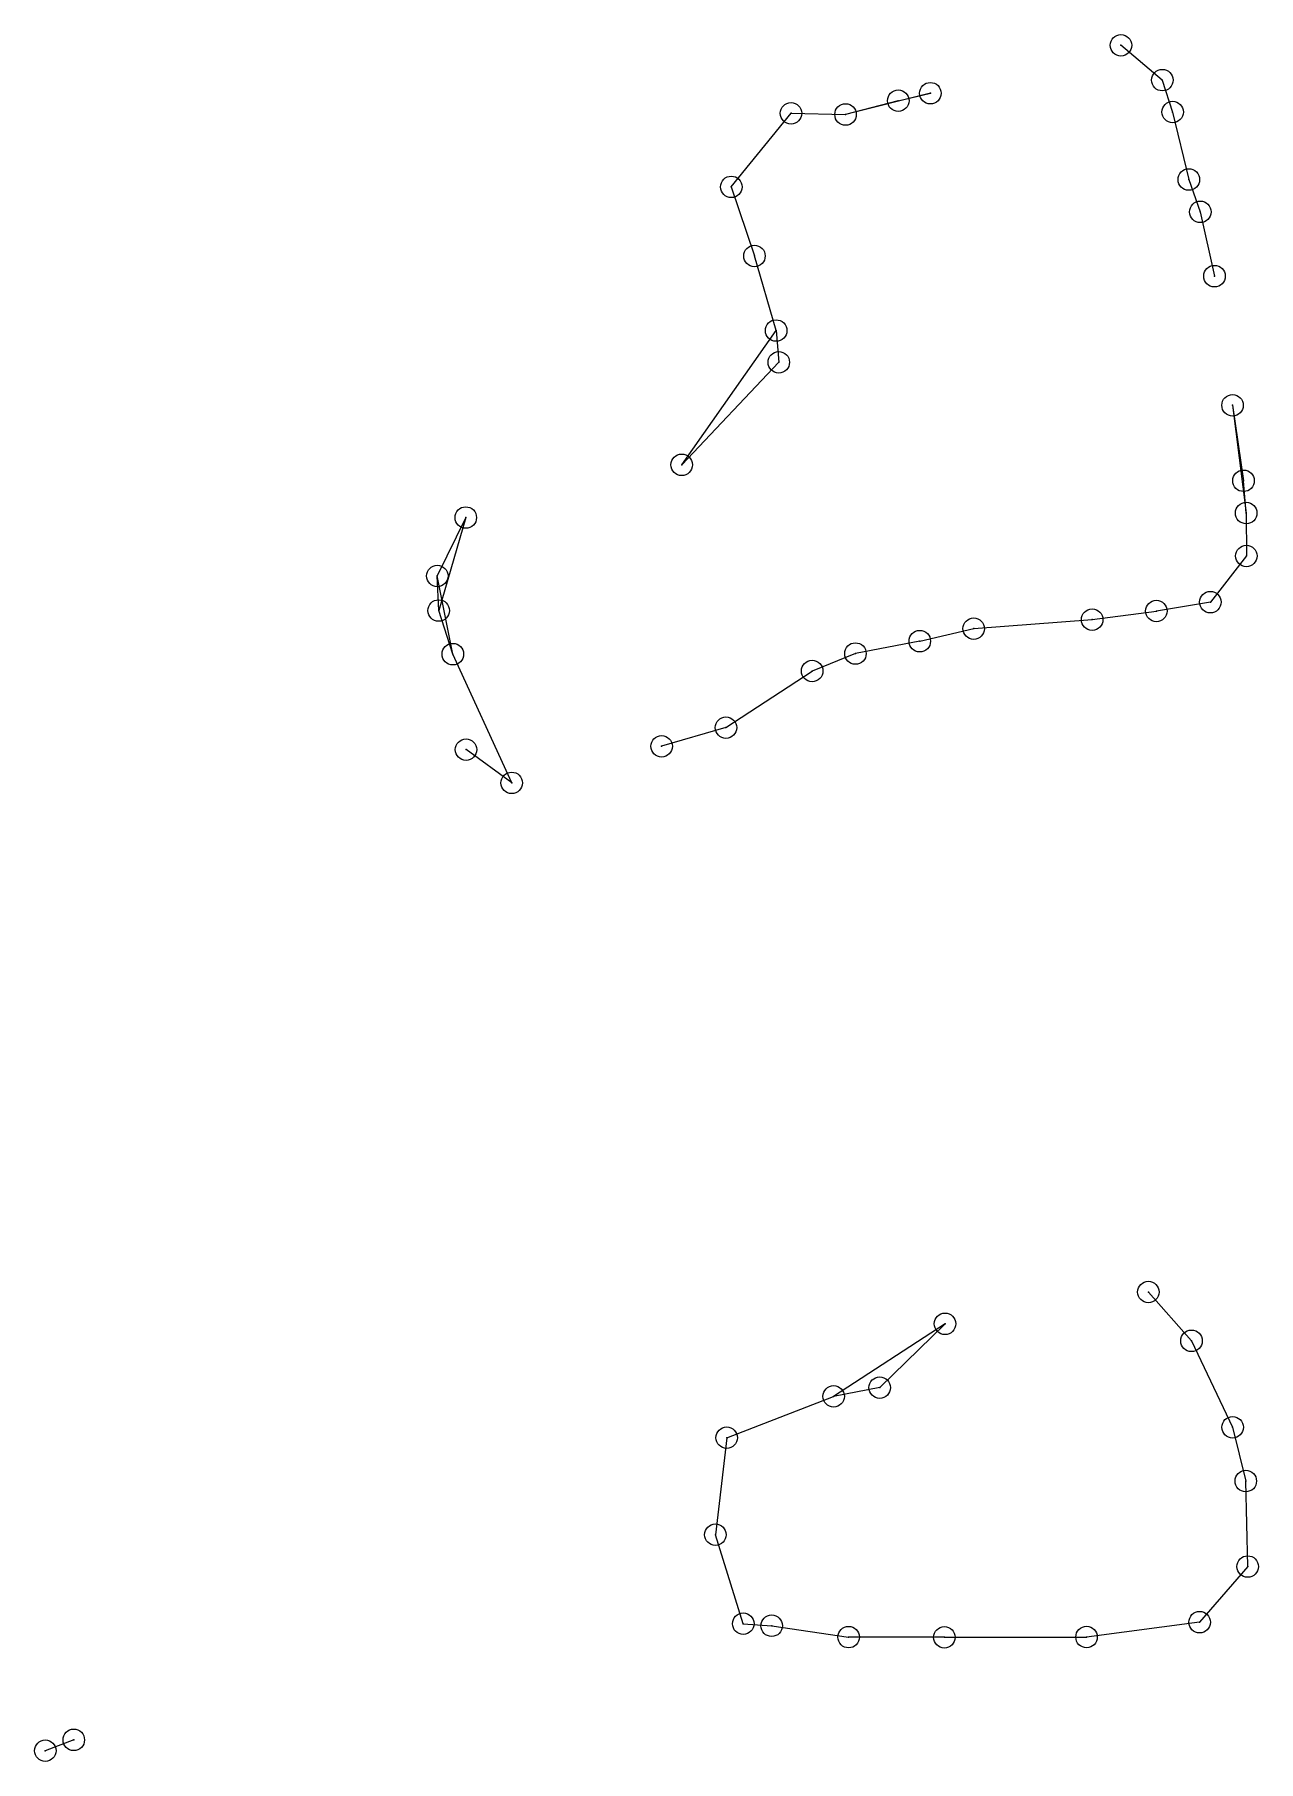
# Model space of a CAD drawing. Header units: metres. Extents: x -5.04 to 0.65, y -0.98 to 7.04.
import ezdxf

# ---------------------------------------------------------------- set-up
doc = ezdxf.new("R2010")
doc.units = ezdxf.units.M
doc.layers.add('keypoints', color=1, linetype='Continuous')
doc.layers.add('lines', color=2, linetype='Continuous')

msp = doc.modelspace()

# ---------------------------------------------------------------- linework, layer by layer
for p in [(0.0059, 6.9938, -0.0771), (0.1983, 6.8319, -0.1088), (-0.8797, 6.7711, -0.0313), (-1.5277, 6.6777, -0.1029), (-1.2741, 6.6722, -0.095), (-1.0292, 6.7363, -0.032), (0.2463, 6.6836, -0.1033), (0.3214, 6.3698, -0.096), (-1.8052, 6.3355, -0.067), (0.3749, 6.2195, -0.0938), (-1.6976, 6.0146, -0.0689), (0.4408, 5.9206, -0.0429), (-1.5968, 5.6677, -0.1174), (-1.5846, 5.5201, -0.0662), (0.5247, 5.3203, -0.0978), (-2.0359, 5.0436, -0.0931), (0.5757, 4.9694, -0.0495), (0.5882, 4.8192, -0.051), (-3.0396, 4.7985, -0.0629), (0.5891, 4.6199, -0.0546), (-3.1718, 4.5269, -0.1259), (-3.1655, 4.3661, -0.0828), (0.1707, 4.3639, -0.0712), (0.4217, 4.4052, -0.0649), (-0.6785, 4.2821, -0.0497), (-0.1278, 4.324, -0.0801), (-0.9292, 4.2238, -0.0596), (-3.0996, 4.1634, -0.0846), (-1.2282, 4.1662, -0.0711), (-1.4295, 4.085, -0.0792), (-1.83, 3.8218, -0.0445), (-3.0382, 3.7196, -0.0859), (-2.1293, 3.7352, -0.1042), (-2.8261, 3.565, -0.1307), (0.1335, 1.1981, -0.1068), (-0.8117, 1.0504, -0.0799), (0.3339, 0.9712, -0.1027), (-1.1153, 0.7539, -0.0591), (-1.3295, 0.7131, -0.0618), (0.525, 0.5695, -0.0517), (-1.8266, 0.5209, -0.1289), (0.5862, 0.3193, -0.1035), (-1.8791, 0.07, -0.0372), (0.5952, -0.0781, -0.1094), (-1.7497, -0.3436, -0.1092), (-1.6176, -0.3532, -0.0857), (0.3716, -0.3367, -0.0661), (-1.2598, -0.4061, -0.0924), (-0.8147, -0.4068, -0.1144), (-0.1539, -0.4058, -0.0868), (-4.9941, -0.9341, -0.1122), (-4.8616, -0.8837, -0.0521)]:
    msp.add_point(p)
at = {"layer": 'keypoints'}
for centre in [(0.0059, 6.9938, -0.0771), (0.1983, 6.8319, -0.1088), (-1.0292, 6.7363, -0.032), (-0.8797, 6.7711, -0.0313), (-1.5277, 6.6777, -0.1029), (-1.2741, 6.6722, -0.095), (0.2463, 6.6836, -0.1033), (-1.8052, 6.3355, -0.067), (0.3214, 6.3698, -0.096), (0.3749, 6.2195, -0.0938), (-1.6976, 6.0146, -0.0689), (0.4408, 5.9206, -0.0429), (-1.5968, 5.6677, -0.1174), (-1.5846, 5.5201, -0.0662), (0.5247, 5.3203, -0.0978), (-2.0359, 5.0436, -0.0931), (0.5757, 4.9694, -0.0495), (-3.0396, 4.7985, -0.0629), (0.5882, 4.8192, -0.051), (0.5891, 4.6199, -0.0546), (-3.1718, 4.5269, -0.1259), (-3.1655, 4.3661, -0.0828), (0.4217, 4.4052, -0.0649), (-0.1278, 4.324, -0.0801), (0.1707, 4.3639, -0.0712), (-0.9292, 4.2238, -0.0596), (-0.6785, 4.2821, -0.0497), (-3.0996, 4.1634, -0.0846), (-1.2282, 4.1662, -0.0711), (-1.4295, 4.085, -0.0792), (-1.83, 3.8218, -0.0445), (-2.1293, 3.7352, -0.1042), (-3.0382, 3.7196, -0.0859), (-2.8261, 3.565, -0.1307), (0.1335, 1.1981, -0.1068), (-0.8117, 1.0504, -0.0799), (0.3339, 0.9712, -0.1027), (-1.1153, 0.7539, -0.0591), (-1.3295, 0.7131, -0.0618), (-1.8266, 0.5209, -0.1289), (0.525, 0.5695, -0.0517), (0.5862, 0.3193, -0.1035), (-1.8791, 0.07, -0.0372), (0.5952, -0.0781, -0.1094), (-1.7497, -0.3436, -0.1092), (-1.6176, -0.3532, -0.0857), (0.3716, -0.3367, -0.0661), (-1.2598, -0.4061, -0.0924), (-0.8147, -0.4068, -0.1144), (-0.1539, -0.4058, -0.0868), (-4.8616, -0.8837, -0.0521), (-4.9941, -0.9341, -0.1122)]:
    msp.add_circle(centre, 0.05, dxfattribs=at)
at = {"layer": 'lines'}
for p, q in [((0.1983, 6.8319, -0.1088), (0.0059, 6.9938, -0.0771)), ((0.1983, 6.8319, -0.1088), (0.2463, 6.6836, -0.1033)), ((-0.8797, 6.7711, -0.0313), (-1.2741, 6.6722, -0.095)), ((-1.0292, 6.7363, -0.032), (-0.8797, 6.7711, -0.0313)), ((-1.8052, 6.3355, -0.067), (-1.5277, 6.6777, -0.1029)), ((-1.5277, 6.6777, -0.1029), (-1.2741, 6.6722, -0.095)), ((-1.0292, 6.7363, -0.032), (-1.2741, 6.6722, -0.095)), ((0.2463, 6.6836, -0.1033), (0.3214, 6.3698, -0.096)), ((0.3214, 6.3698, -0.096), (0.3749, 6.2195, -0.0938)), ((-1.8052, 6.3355, -0.067), (-1.6976, 6.0146, -0.0689)), ((0.3749, 6.2195, -0.0938), (0.4408, 5.9206, -0.0429)), ((-1.5968, 5.6677, -0.1174), (-1.6976, 6.0146, -0.0689)), ((-2.0359, 5.0436, -0.0931), (-1.5968, 5.6677, -0.1174)), ((-1.5968, 5.6677, -0.1174), (-1.5846, 5.5201, -0.0662)), ((-2.0359, 5.0436, -0.0931), (-1.5846, 5.5201, -0.0662)), ((0.5247, 5.3203, -0.0978), (0.5757, 4.9694, -0.0495)), ((0.5247, 5.3203, -0.0978), (0.5882, 4.8192, -0.051)), ((0.5882, 4.8192, -0.051), (0.5757, 4.9694, -0.0495)), ((0.5882, 4.8192, -0.051), (0.5891, 4.6199, -0.0546)), ((-3.0396, 4.7985, -0.0629), (-3.1718, 4.5269, -0.1259)), ((-3.0396, 4.7985, -0.0629), (-3.1655, 4.3661, -0.0828)), ((0.5891, 4.6199, -0.0546), (0.4217, 4.4052, -0.0649)), ((-3.0996, 4.1634, -0.0846), (-3.1718, 4.5269, -0.1259)), ((-3.1655, 4.3661, -0.0828), (-3.1718, 4.5269, -0.1259)), ((-3.0996, 4.1634, -0.0846), (-3.1655, 4.3661, -0.0828)), ((-0.1278, 4.324, -0.0801), (0.1707, 4.3639, -0.0712)), ((0.4217, 4.4052, -0.0649), (0.1707, 4.3639, -0.0712)), ((-0.9292, 4.2238, -0.0596), (-0.6785, 4.2821, -0.0497)), ((-0.6785, 4.2821, -0.0497), (-0.1278, 4.324, -0.0801)), ((-0.9292, 4.2238, -0.0596), (-1.2282, 4.1662, -0.0711)), ((-2.8261, 3.565, -0.1307), (-3.0996, 4.1634, -0.0846)), ((-1.2282, 4.1662, -0.0711), (-1.4295, 4.085, -0.0792)), ((-1.83, 3.8218, -0.0445), (-1.4295, 4.085, -0.0792)), ((-1.83, 3.8218, -0.0445), (-2.1293, 3.7352, -0.1042)), ((-2.8261, 3.565, -0.1307), (-3.0382, 3.7196, -0.0859)), ((0.3339, 0.9712, -0.1027), (0.1335, 1.1981, -0.1068)), ((-0.8117, 1.0504, -0.0799), (-1.3295, 0.7131, -0.0618)), ((-1.1153, 0.7539, -0.0591), (-0.8117, 1.0504, -0.0799)), ((0.3339, 0.9712, -0.1027), (0.525, 0.5695, -0.0517)), ((-1.1153, 0.7539, -0.0591), (-1.3295, 0.7131, -0.0618)), ((-1.8266, 0.5209, -0.1289), (-1.3295, 0.7131, -0.0618)), ((0.525, 0.5695, -0.0517), (0.5862, 0.3193, -0.1035)), ((-1.8266, 0.5209, -0.1289), (-1.8791, 0.07, -0.0372)), ((0.5952, -0.0781, -0.1094), (0.5862, 0.3193, -0.1035)), ((-1.7497, -0.3436, -0.1092), (-1.8791, 0.07, -0.0372)), ((0.5952, -0.0781, -0.1094), (0.3716, -0.3367, -0.0661)), ((-1.7497, -0.3436, -0.1092), (-1.6176, -0.3532, -0.0857)), ((-1.6176, -0.3532, -0.0857), (-1.2598, -0.4061, -0.0924)), ((0.3716, -0.3367, -0.0661), (-0.1539, -0.4058, -0.0868)), ((-0.8147, -0.4068, -0.1144), (-1.2598, -0.4061, -0.0924)), ((-0.8147, -0.4068, -0.1144), (-0.1539, -0.4058, -0.0868)), ((-4.8616, -0.8837, -0.0521), (-4.9941, -0.9341, -0.1122))]:
    msp.add_line(p, q, dxfattribs=at)

doc.saveas('drawing.dxf')
